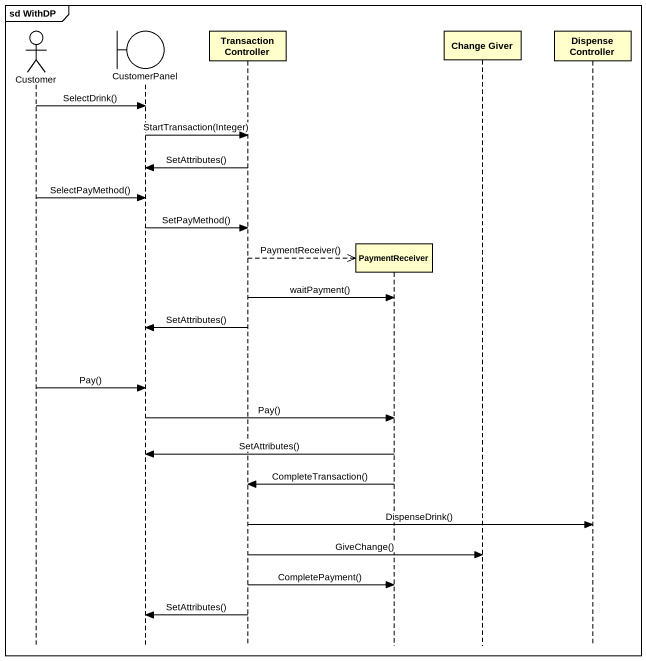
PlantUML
@startuml
mainframe sd WithDP
hide footbox
actor Customer
boundary CustomerPanel
participant "Transaction Controller" as Transaction_Controller
participant PaymentReceiver
participant "Change Giver" as Change_Giver
participant "Dispense Controller" as Dispense_Controller

Customer -> CustomerPanel : SelectDrink()
CustomerPanel -> Transaction_Controller : StartTransaction(Integer)
Transaction_Controller -> CustomerPanel : SetAttributes()
Customer -> CustomerPanel : SelectPayMethod()
CustomerPanel -> Transaction_Controller : SetPayMethod()
Transaction_Controller -->> PaymentReceiver ** : PaymentReceiver()
Transaction_Controller -> PaymentReceiver : waitPayment()
Transaction_Controller -> CustomerPanel : SetAttributes()
Customer -> CustomerPanel : Pay()
CustomerPanel -> PaymentReceiver : Pay()
PaymentReceiver -> CustomerPanel : SetAttributes()
PaymentReceiver -> Transaction_Controller : CompleteTransaction()
Transaction_Controller -> Dispense_Controller : DispenseDrink()
Transaction_Controller -> Change_Giver : GiveChange()
Transaction_Controller -> PaymentReceiver : CompletePayment()
Transaction_Controller -> CustomerPanel : SetAttributes()
@enduml
